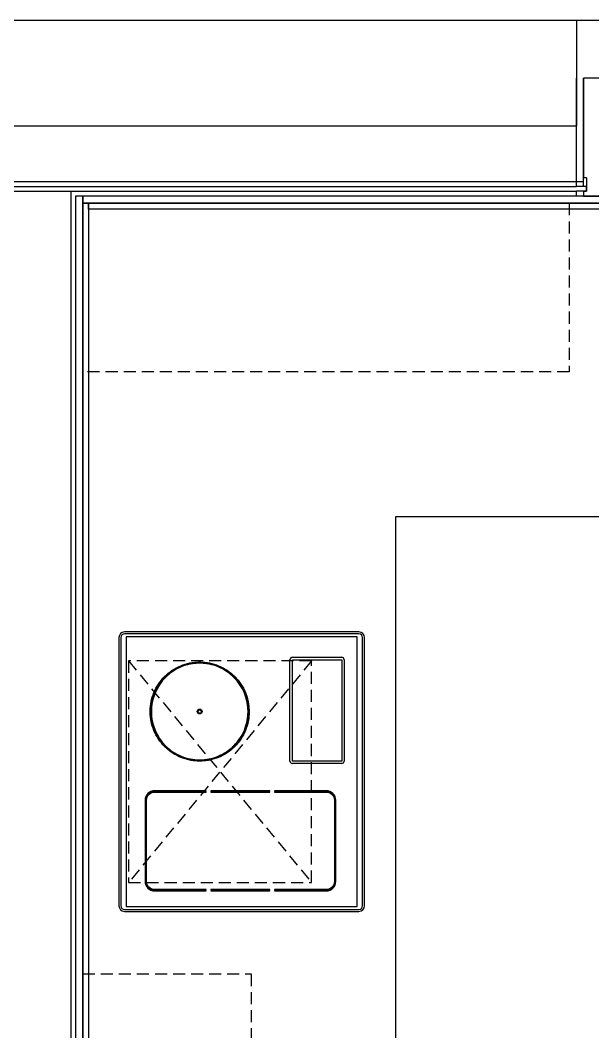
# Model space of a CAD drawing. Header units: millimetres. Extents: x -33000 to 294000, y 0 to 42408.
# Drawn here: x 14445 to 15634, y 19155 to 21255 of the extents above; entities that cross this region are included whole.
import ezdxf

# ---------------------------------------------------------------- set-up
doc = ezdxf.new("R2010")
doc.units = ezdxf.units.MM
doc.header["$LTSCALE"] = 50
doc.linetypes.add('( Hidden )', pattern=[0.375, 0.25, -0.125])
doc.layers.add('arch', color=8, linetype='Continuous')

msp = doc.modelspace()

# ---------------------------------------------------------------- linework, layer by layer
at = {"layer": 'arch'}
for p, q in [((14419.6, 21254.5), (15599.6, 21254.5)), ((15599.6, 21254.5), (15599.6, 21034.5)), ((15599.6, 21254.5), (16829.6, 21254.5)), ((15599.6, 20909), (15599.6, 21134.5)), ((15614.6, 20909), (15614.6, 21134.5)), ((15614.6, 21134.5), (15614.6, 20927.5)), ((15672.6, 21134.5), (15614.6, 21134.5)), ((15599.6, 21034.5), (14419.6, 21034.5)), ((14419.6, 20919.5), (15614.6, 20919.5)), ((15620.6, 20927.5), (15614.6, 20927.5)), ((15620.6, 20927.5), (15620.6, 20899.5)), ((14419.6, 20909.5), (15599.6, 20909.5)), ((14419.6, 20899.5), (15599.6, 20899.5)), ((15620.6, 20909), (15599.6, 20909)), ((15599.6, 20889.5), (15599.6, 20899.5)), ((15620.6, 20899.5), (15599.6, 20899.5)), ((15614.6, 20899.5), (15620.6, 20899.5)), ((15614.6, 20899.5), (15614.6, 20889.5)), ((15620.6, 20899.5), (15620.6, 20909)), ((14574.6, 20889.5), (14559.6, 20889.5)), ((14559.6, 20889.5), (14559.6, 18104.5)), ((14574.6, 18104.5), (14574.6, 20889.5)), ((17544.6, 20889.5), (14574.6, 20889.5)), ((14574.6, 20889.5), (14574.6, 20874.5)), ((14574.6, 20874.5), (14586.6, 20874.5)), ((14574.6, 20874.5), (17544.6, 20874.5)), ((17544.5, 20874.5), (14574.6, 20874.5)), ((14574.6, 20874.5), (14574.6, 18104.5)), ((14586.6, 20874.5), (14586.6, 18104.5)), ((14586.6, 20862.5), (14586.6, 20874.5)), ((14586.6, 20874.5), (17544.5, 20874.5)), ((15614.6, 20889.5), (15678.6, 20889.5)), ((17544.5, 20862.5), (14586.6, 20862.5)), ((15224.6, 19004.5), (15224.6, 20224.5)), ((15224.6, 20224.5), (17544.5, 20224.5)), ((14649.6, 19973), (14649.6, 19416)), ((14653.6, 19973), (14653.6, 19690.7)), ((15148.1, 19984.5), (14661.1, 19984.5)), ((15148.1, 19980.5), (14661.1, 19980.5)), ((15155.5, 19416), (15155.5, 19973)), ((15159.6, 19416), (15159.6, 19973)), ((14653.6, 19690.4), (14653.6, 19416)), ((14704, 19635.4), (14704, 19466.5)), ((14704.6, 19466.5), (14704.6, 19635.4)), ((14706.2, 19635.4), (14706.2, 19466.5)), ((14706.8, 19466.5), (14706.8, 19635.4)), ((14830.7, 19654.8), (14723.4, 19654.8)), ((14723.4, 19654.2), (14830.7, 19654.2)), ((14830.7, 19652.7), (14723.4, 19652.7)), ((14723.4, 19652.1), (14830.7, 19652.1)), ((14962.9, 19654.8), (14840.7, 19654.8)), ((14840.7, 19654.2), (14962.9, 19654.2)), ((14962.9, 19652.7), (14840.7, 19652.7)), ((14840.7, 19652.1), (14962.9, 19652.1)), ((15080.3, 19654.8), (14972.9, 19654.8)), ((14972.9, 19654.2), (15080.3, 19654.2)), ((15080.3, 19652.7), (14972.9, 19652.7)), ((14972.9, 19652.1), (15080.3, 19652.1)), ((15097, 19635.4), (15097, 19466.5)), ((15097.6, 19466.5), (15097.6, 19635.4)), ((15099.2, 19635.4), (15099.2, 19466.5)), ((15099.8, 19466.5), (15099.8, 19635.4)), ((14830.7, 19449.8), (14723.4, 19449.8)), ((14723.4, 19449.2), (14830.7, 19449.2)), ((14830.7, 19447.6), (14723.4, 19447.6)), ((14723.4, 19447), (14830.7, 19447)), ((14962.9, 19449.8), (14840.7, 19449.8)), ((14840.7, 19449.2), (14962.9, 19449.2)), ((14962.9, 19447.6), (14840.7, 19447.6)), ((14840.7, 19447), (14962.9, 19447)), ((15080.3, 19449.8), (14972.9, 19449.8)), ((14972.9, 19449.2), (15080.3, 19449.2)), ((15080.3, 19447.6), (14972.9, 19447.6)), ((14972.9, 19447), (15080.3, 19447)), ((14661.1, 19408.6), (15148.1, 19408.6)), ((14661.1, 19404.5), (15148.1, 19404.5))]:
    msp.add_line(p, q, dxfattribs=at)
at = {"layer": 'arch', "ltscale": 2}
msp.add_line((14549.6, 20899.5), (14549.6, 18114.5), dxfattribs=at)
at = {"layer": 'arch', "linetype": '( Hidden )', "ltscale": 2}
for p, q in [((14574.6, 20524.5), (14574.6, 20874.5)), ((14574.6, 20874.5), (15584.5, 20874.5)), ((15584.5, 20874.5), (15584.5, 20524.5)), ((15584.5, 20524.5), (14574.6, 20524.5)), ((15049.5, 19924.5), (14669.5, 19924.5)), ((14669.5, 19924.5), (14669.5, 19464.5)), ((14669.5, 19924.5), (15049.5, 19464.5)), ((15049.5, 19924.5), (14669.5, 19464.5)), ((15049.5, 19464.5), (15049.5, 19924.5)), ((14669.5, 19464.5), (15049.5, 19464.5)), ((14574.5, 19274.5), (14924.5, 19274.5)), ((14574.5, 18304.5), (14574.5, 19274.5)), ((14924.5, 19274.5), (14924.5, 18304.5))]:
    msp.add_line(p, q, dxfattribs=at)
at = {"layer": 'arch', "linetype": '( Hidden )', "ltscale": 50}
for p, q in [((15144.6, 19974.5), (14664.6, 19974.5)), ((14664.6, 19974.5), (14664.6, 19414.5)), ((15144.6, 19414.5), (15144.6, 19974.5)), ((14664.6, 19414.5), (15144.6, 19414.5))]:
    msp.add_line(p, q, dxfattribs=at)
at = {"layer": 'arch', "ltscale": 100}
for p, q in [((15009.8, 19932), (15112.2, 19932)), ((15004.8, 19716.5), (15004.8, 19927)), ((15009.8, 19716.5), (15009.8, 19927)), ((15009.8, 19927), (15112.2, 19927)), ((15112.2, 19927), (15112.2, 19716.5)), ((15117.2, 19927), (15117.2, 19716.5)), ((15112.2, 19716.5), (15009.8, 19716.5)), ((15112.2, 19711.5), (15009.8, 19711.5))]:
    msp.add_line(p, q, dxfattribs=at)
at = {"layer": 'arch'}
for radius in [5.05, 4.48, 3.46]:
    msp.add_circle((14817.3, 19819.3, 0), radius, dxfattribs=at)
for centre, radius, start, end in [((14661.1, 19973), 11.5, 90, 180), ((14661.1, 19973), 7.44, 90, 180), ((15148.1, 19973), 11.5, 0, 90), ((15148.1, 19973), 7.44, 0, 90), ((14840.7, 19654.5), 0.3, 90, 270), ((14840.7, 19652.4), 0.3, 90, 270), ((14972.9, 19654.5), 0.3, 89.9671, 270.0329), ((14972.9, 19652.4), 0.3, 89.9671, 270.0329), ((14830.7, 19449.5), 0.3, 270, 90), ((14830.7, 19447.3), 0.3, 270, 90), ((14840.7, 19449.5), 0.3, 90, 270), ((14840.7, 19447.3), 0.3, 90, 270), ((14972.9, 19449.5), 0.3, 89.9671, 270.0329), ((14972.9, 19447.3), 0.3, 89.9671, 270.0329), ((14661.1, 19416), 11.5, 180, 270), ((14661.1, 19416), 7.44, 180, 270), ((15148.1, 19416), 7.44, 270, 0), ((15148.1, 19416), 11.5, 270, 0)]:
    msp.add_arc(centre, radius, start, end, dxfattribs=at)
at = {"layer": 'arch', "ltscale": 100}
for centre, start, end in [((15009.8, 19927), 90, 180), ((15112.2, 19927), 0, 90), ((15009.8, 19716.5), 180, 270), ((15112.2, 19716.5), 270, 0)]:
    msp.add_arc(centre, 5, start, end, dxfattribs=at)
at = {"layer": 'arch'}
for points, knots in [([(14919.5, 19819.3, 0), (14919.5, 19822.8, 0), (14919.2, 19829.8, 0), (14917.1, 19843.3, 0), (14912, 19859.4, 0), (14902.5, 19876.8, 0), (14890, 19892, 0), (14874.8, 19904.6, 0), (14857.3, 19914.1, 0), (14841.3, 19919.1, 0), (14827.8, 19921.2, 0), (14817.3, 19921.8, 0), (14806.8, 19921.2, 0), (14793.2, 19919.1, 0), (14777.2, 19914.1, 0), (14759.7, 19904.6, 0), (14744.5, 19892, 0), (14732, 19876.8, 0), (14722.5, 19859.4, 0), (14717.4, 19843.3, 0), (14715.4, 19829.8, 0), (14715, 19822.8, 0), (14715, 19819.3, 0)], [0, 0, 0, 0, 0.03125, 0.0625, 0.125, 0.1875, 0.25, 0.3125, 0.375, 0.4375, 0.46875, 0.5, 0.53125, 0.5625, 0.625, 0.6875, 0.75, 0.8125, 0.875, 0.9375, 0.96875, 1, 1, 1, 1]), ([(14744.5, 19892.1, 0), (14749.4, 19896.9, 0), (14759.9, 19905.5, 0), (14777.6, 19915, 0), (14793.7, 19919.9, 0), (14807, 19921.8, 0), (14817.3, 19922.4, 0), (14827.5, 19921.8, 0), (14840.9, 19919.9, 0), (14856.9, 19915, 0), (14874.6, 19905.5, 0), (14885.1, 19896.9, 0), (14890, 19892.1, 0)], [0, 0, 0, 0, 0.125, 0.25, 0.375, 0.4375, 0.5, 0.5625, 0.625, 0.75, 0.875, 1, 1, 1, 1]), ([(14745.8, 19890.7, 0), (14750.6, 19895.5, 0), (14760.9, 19904, 0), (14778.3, 19913.3, 0), (14794.1, 19918.1, 0), (14807.2, 19920, 0), (14817.3, 19920.5, 0), (14827.3, 19920, 0), (14840.4, 19918.1, 0), (14856.2, 19913.3, 0), (14873.6, 19904, 0), (14883.9, 19895.5, 0), (14888.7, 19890.7, 0)], [0, 0, 0, 0, 0.124998, 0.249995, 0.374993, 0.437492, 0.49999, 0.562492, 0.624993, 0.749995, 0.874998, 1, 1, 1, 1]), ([(14888.2, 19890.3, 0), (14883.5, 19895.1, 0), (14873.2, 19903.5, 0), (14855.9, 19912.7, 0), (14840.3, 19917.5, 0), (14827.3, 19919.4, 0), (14817.3, 19919.9, 0), (14807.2, 19919.4, 0), (14794.2, 19917.5, 0), (14778.6, 19912.7, 0), (14761.3, 19903.5, 0), (14751, 19895.1, 0), (14746.3, 19890.3, 0)], [0, 0, 0, 0, 0.125002, 0.250004, 0.375006, 0.437507, 0.500008, 0.562507, 0.625006, 0.750004, 0.875002, 1, 1, 1, 1]), ([(14714.5, 19822.7, 0), (14714.5, 19825, 0), (14714.9, 19830.7, 0), (14716.7, 19842.9, 0), (14723.5, 19865.4, 0), (14734.8, 19882.3, 0), (14744.5, 19892.1, 0)], [0, 0, 0, 0, 0.086957, 0.217391, 0.478261, 1, 1, 1, 1]), ([(14888.7, 19747.9, 0), (14879.1, 19738.4, 0), (14862.5, 19727.3, 0), (14840.4, 19720.6, 0), (14827.3, 19718.7, 0), (14817.3, 19718.2, 0), (14807.2, 19718.7, 0), (14794.1, 19720.6, 0), (14778.3, 19725.4, 0), (14763.8, 19733.1, 0), (14753.2, 19741, 0), (14745.7, 19747.8, 0), (14738.9, 19755.3, 0), (14731.1, 19765.9, 0), (14723.3, 19780.4, 0), (14718.5, 19796.1, 0), (14716.6, 19809.3, 0), (14716.1, 19819.3, 0), (14716.6, 19829.4, 0), (14718.5, 19842.5, 0), (14725.2, 19864.5, 0), (14736.3, 19881.2, 0), (14745.8, 19890.7, 0)], [0, 0, 0, 0, 0.125004, 0.187506, 0.218758, 0.250009, 0.281259, 0.312508, 0.375008, 0.437508, 0.468758, 0.500008, 0.531257, 0.562506, 0.625005, 0.687504, 0.718753, 0.750002, 0.781252, 0.812502, 0.875001, 1, 1, 1, 1]), ([(14888.2, 19748.3, 0), (14893, 19753.1, 0), (14901.4, 19763.3, 0), (14910.7, 19780.6, 0), (14915.4, 19796.3, 0), (14917.3, 19809.3, 0), (14917.8, 19819.3, 0), (14917.3, 19829.3, 0), (14915.4, 19842.4, 0), (14910.7, 19858, 0), (14901.4, 19875.3, 0), (14893, 19885.6, 0), (14888.2, 19890.3, 0)], [0, 0, 0, 0, 0.124999, 0.249998, 0.374998, 0.437497, 0.499997, 0.562497, 0.624998, 0.749998, 0.874999, 1, 1, 1, 1]), ([(14920.1, 19819.3, 0), (14920.1, 19805.6, 0), (14916.1, 19785.6, 0), (14905, 19764.9, 0), (14897, 19754.1, 0), (14890.1, 19746.5, 0), (14882.5, 19739.6, 0), (14871.7, 19731.5, 0), (14856.9, 19723.6, 0), (14840.9, 19718.8, 0), (14827.5, 19716.8, 0), (14817.3, 19716.3, 0), (14807, 19716.8, 0), (14793.7, 19718.8, 0), (14777.6, 19723.6, 0), (14762.8, 19731.5, 0), (14752, 19739.6, 0), (14744.4, 19746.5, 0), (14737.5, 19754.1, 0), (14729.5, 19764.9, 0), (14721.6, 19779.7, 0), (14716.7, 19795.7, 0), (14714.7, 19809.1, 0), (14714.3, 19817, 0), (14714.4, 19821.6, 0), (14714.5, 19822.7, 0)], [0, 0, 0, 0, 0.123711, 0.185567, 0.216495, 0.247423, 0.27835, 0.309278, 0.371134, 0.43299, 0.463917, 0.494845, 0.525773, 0.556701, 0.618557, 0.680412, 0.71134, 0.742268, 0.773196, 0.804124, 0.865979, 0.927835, 0.958763, 0.989691, 1, 1, 1, 1]), ([(14715, 19819.3, 0), (14715, 19815.8, 0), (14715.4, 19808.8, 0), (14717.4, 19795.3, 0), (14722.5, 19779.3, 0), (14732, 19761.8, 0), (14744.5, 19746.6, 0), (14759.7, 19734, 0), (14777.2, 19724.5, 0), (14793.2, 19719.5, 0), (14806.8, 19717.4, 0), (14817.3, 19716.9, 0), (14827.8, 19717.4, 0), (14841.3, 19719.5, 0), (14857.3, 19724.5, 0), (14874.8, 19734, 0), (14890, 19746.6, 0), (14902.5, 19761.8, 0), (14912, 19779.3, 0), (14917.1, 19795.3, 0), (14919.2, 19808.8, 0), (14919.5, 19815.8, 0), (14919.5, 19819.3, 0)], [0, 0, 0, 0, 0.03125, 0.0625, 0.125, 0.1875, 0.25, 0.3125, 0.375, 0.4375, 0.46875, 0.5, 0.53125, 0.5625, 0.625, 0.6875, 0.75, 0.8125, 0.875, 0.9375, 0.96875, 1, 1, 1, 1]), ([(14746.3, 19748.3, 0), (14751, 19743.6, 0), (14761.3, 19735.2, 0), (14778.6, 19725.9, 0), (14794.2, 19721.2, 0), (14807.2, 19719.2, 0), (14817.3, 19718.8, 0), (14827.3, 19719.2, 0), (14840.3, 19721.2, 0), (14855.9, 19725.9, 0), (14873.2, 19735.2, 0), (14883.5, 19743.6, 0), (14888.2, 19748.3, 0)], [0, 0, 0, 0, 0.124998, 0.249995, 0.374993, 0.437492, 0.49999, 0.562492, 0.624993, 0.749995, 0.874998, 1, 1, 1, 1]), ([(14723.4, 19654.8, 0), (14718.5, 19654.8, 0), (14708.1, 19650.7, 0), (14704, 19640.3, 0), (14704, 19635.4, 0)], [0, 0, 0, 0, 0.500003, 1, 1, 1, 1]), ([(14723.4, 19652.7, 0), (14719, 19652.7, 0), (14709.9, 19649, 0), (14706.2, 19639.8, 0), (14706.2, 19635.4, 0)], [0, 0, 0, 0, 0.500001, 1, 1, 1, 1]), ([(15099.8, 19635.4, 0), (15099.8, 19640.3, 0), (15095.6, 19650.7, 0), (15085.3, 19654.8, 0), (15080.3, 19654.8, 0)], [0, 0, 0, 0, 0.500007, 1, 1, 1, 1]), ([(15080.3, 19654.2, 0), (15085.1, 19654.2, 0), (15095.2, 19650.2, 0), (15099.2, 19640.2, 0), (15099.2, 19635.4, 0)], [0, 0, 0, 0, 0.499995, 1, 1, 1, 1]), ([(15097.6, 19635.4, 0), (15097.6, 19639.8, 0), (15093.9, 19649, 0), (15084.7, 19652.7, 0), (15080.3, 19652.7, 0)], [0, 0, 0, 0, 0.5, 1, 1, 1, 1]), ([(15080.3, 19652.1, 0), (15084.6, 19652.1, 0), (15093.4, 19648.5, 0), (15097, 19639.6, 0), (15097, 19635.4, 0)], [0, 0, 0, 0, 0.500002, 1, 1, 1, 1]), ([(14704, 19466.5, 0), (14704, 19461.5, 0), (14708.1, 19451.2, 0), (14718.5, 19447, 0), (14723.4, 19447, 0)], [0, 0, 0, 0, 0.500003, 1, 1, 1, 1]), ([(14706.2, 19466.5, 0), (14706.2, 19462.1, 0), (14709.9, 19452.9, 0), (14719, 19449.2, 0), (14723.4, 19449.2, 0)], [0, 0, 0, 0, 0.500003, 1, 1, 1, 1])]:
    msp.add_open_spline(points, degree=3, knots=knots, dxfattribs=at)
for points in [[(14746.3, 19890.3, 0), (14727.3, 19871.4, 0), (14716.9, 19846.1, 0), (14716.9, 19819.3, 0)], [(14888.7, 19890.7, 0), (14907.7, 19871.7, 0), (14918.3, 19846.3, 0), (14918.3, 19819.3, 0)], [(14890, 19892.1, 0), (14909.4, 19872.6, 0), (14920.1, 19846.8, 0), (14920.1, 19819.3, 0)], [(14716.9, 19819.3, 0), (14716.9, 19792.5, 0), (14727.3, 19767.3, 0), (14746.3, 19748.3, 0)], [(14918.3, 19819.3, 0), (14918.3, 19792.3, 0), (14907.7, 19767, 0), (14888.7, 19747.9, 0)], [(14704.6, 19635.4, 0), (14704.6, 19645.8, 0), (14713, 19654.2, 0), (14723.4, 19654.2, 0)], [(14706.8, 19635.4, 0), (14706.8, 19644.6, 0), (14714.2, 19652.1, 0), (14723.4, 19652.1, 0)], [(14831, 19654.5, 0), (14831, 19654.7, 0), (14830.8, 19654.8, 0), (14830.7, 19654.8, 0)], [(14830.7, 19654.2, 0), (14830.8, 19654.2, 0), (14831, 19654.4, 0), (14831, 19654.5, 0)], [(14831, 19652.4, 0), (14831, 19652.5, 0), (14830.8, 19652.7, 0), (14830.7, 19652.7, 0)], [(14830.7, 19652.1, 0), (14830.8, 19652.1, 0), (14831, 19652.2, 0), (14831, 19652.4, 0)], [(14963.2, 19654.5, 0), (14963.2, 19654.7, 0), (14963.1, 19654.8, 0), (14962.9, 19654.8, 0)], [(14962.9, 19654.2, 0), (14963.1, 19654.2, 0), (14963.2, 19654.4, 0), (14963.2, 19654.5, 0)], [(14963.2, 19652.4, 0), (14963.2, 19652.5, 0), (14963.1, 19652.7, 0), (14962.9, 19652.7, 0)], [(14962.9, 19652.1, 0), (14963.1, 19652.1, 0), (14963.2, 19652.2, 0), (14963.2, 19652.4, 0)], [(14723.4, 19447.6, 0), (14713, 19447.6, 0), (14704.6, 19456.1, 0), (14704.6, 19466.5, 0)], [(14723.4, 19449.8, 0), (14714.2, 19449.8, 0), (14706.8, 19457.3, 0), (14706.8, 19466.5, 0)], [(14963.2, 19449.5, 0), (14963.2, 19449.7, 0), (14963.1, 19449.8, 0), (14962.9, 19449.8, 0)], [(14962.9, 19449.2, 0), (14963.1, 19449.2, 0), (14963.2, 19449.3, 0), (14963.2, 19449.5, 0)], [(14963.2, 19447.3, 0), (14963.2, 19447.5, 0), (14963.1, 19447.6, 0), (14962.9, 19447.6, 0)], [(14962.9, 19447, 0), (14963.1, 19447, 0), (14963.2, 19447.2, 0), (14963.2, 19447.3, 0)], [(15097, 19466.5, 0), (15097, 19457.3, 0), (15089.5, 19449.8, 0), (15080.3, 19449.8, 0)], [(15080.3, 19449.2, 0), (15089.9, 19449.2, 0), (15097.6, 19457, 0), (15097.6, 19466.5, 0)], [(15099.2, 19466.5, 0), (15099.2, 19456.1, 0), (15090.7, 19447.6, 0), (15080.3, 19447.6, 0)], [(15080.3, 19447, 0), (15091.1, 19447, 0), (15099.8, 19455.8, 0), (15099.8, 19466.5, 0)]]:
    msp.add_open_spline(points, degree=3, dxfattribs=at)

doc.saveas('drawing.dxf')
